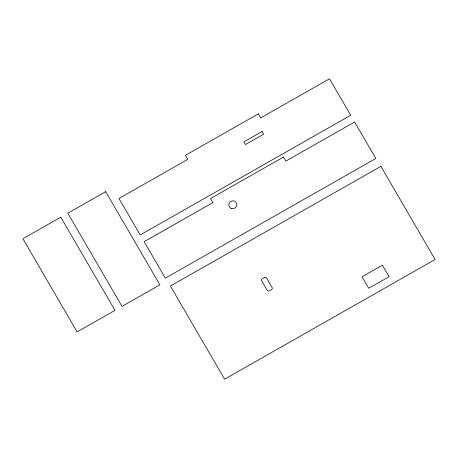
<?xml version="1.0" encoding="UTF-8"?>
<svg xmlns="http://www.w3.org/2000/svg" width="458" height="458" viewBox="0 0 458 458"><rect width="100%" height="100%" fill="white"/><g stroke="black" fill="none" stroke-linecap="round" stroke-linejoin="round"><path stroke-width="0.69" d="M60.788 217.189L22.9 238.727L77.11 331.901L114.998 310.364L60.788 217.189M105.695 191.662L67.807 213.199L122.011 306.373L159.899 284.836L105.695 191.662M258.369 113.853L185.398 155.336L187.757 159.384L118.994 198.474L140.205 234.931L350.696 115.273L329.485 78.81L260.728 117.901L258.369 113.853M262.096 131.498L243.856 141.865L245.425 144.568L263.671 134.194L262.096 131.498M283.508 157.06L210.537 198.543L212.896 202.596L144.133 241.687L165.349 278.143L375.841 158.479L354.624 122.023L285.866 161.113L283.508 157.06M380.89 166.351L170.399 286.015L224.609 379.19L435.1 259.526L380.89 166.351M264.403 277.502L262.314 278.687A1.614 1.563 -21.4 0 0 261.695 280.834L267.191 290.292A1.614 1.563 -21.4 0 0 269.378 290.841L271.485 289.645A1.614 1.563 -21.4 0 0 272.104 287.498L266.59 278.052A1.614 1.563 -21.4 0 0 264.403 277.502M382.396 265.228L362.049 276.798L368.724 288.271L389.071 276.706L382.396 265.228M231.731 208.545A4.036 3.904 -21.4 0 0 236.717 203.69A4.036 3.904 -21.4 0 0 230.013 202.001A4.036 3.904 -21.4 0 0 231.731 208.545"/></g></svg>
